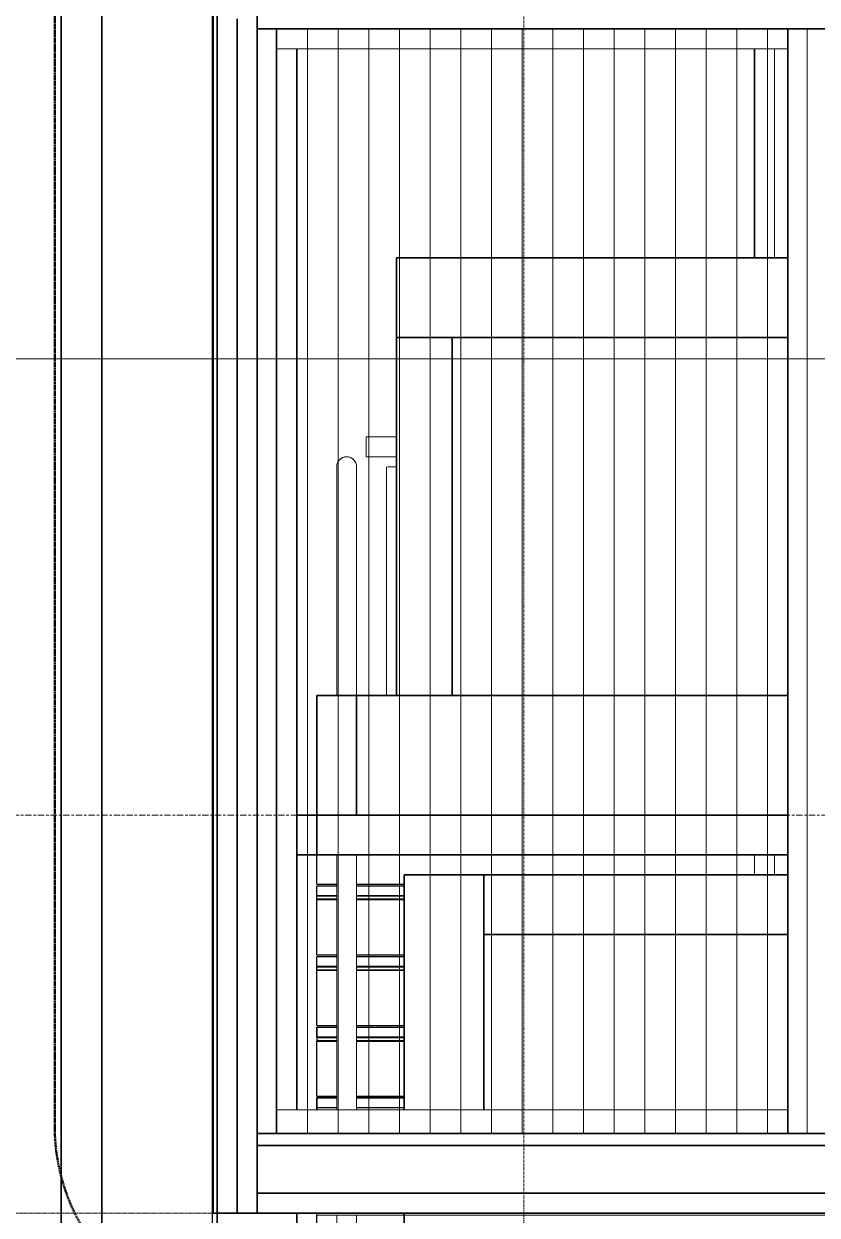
# Model space of a CAD drawing. Header units: millimetres. Extents: x 652554 to 1678317, y -308114 to 170803.
# Drawn here: x 669418 to 671411, y 105545 to 108538 of the extents above; entities that cross this region are included whole.
import ezdxf

# ---------------------------------------------------------------- set-up
doc = ezdxf.new("R2010")
doc.units = ezdxf.units.MM
for name, pattern in [('Centre', [31.75, 6.35, -4.7625, 15.875, -4.7625]), ('DPA_Grid _ Level 100', [10, 5.5, -1.6, 1.3, -1.6]), ('DPA_Hidden 50', [3, 2, -1])]:
    doc.linetypes.add(name, pattern=pattern)
for name, color, linetype, lineweight in [('A-DETL', 1, 'Continuous', 70), ('A-DETL-GENF', 2, 'Continuous', 35), ('A-FLOR-E', 2, 'Continuous', 35), ('A-FLOR-HRAL', 1, 'Continuous', 25), ('A-FLOR-LEVL', 3, 'Continuous', 9), ('A-GENM', 1, 'Continuous', 9), ('A-GLAZ-CURT', 2, 'Continuous', 9), ('A-GLAZ-CWMG', 2, 'Continuous', 35), ('E-LITE-EQPM', 2, 'Continuous', 35), ('G-ANNO-TEXT', 3, 'Continuous', 9), ('S-GRID', 251, 'Continuous', 9), ('S-STRS-E', 1, 'Continuous', 25), ('WALL-E', 2, 'Continuous', 35)]:
    doc.layers.add(name, color=color, linetype=linetype, lineweight=lineweight)
doc.layers.add('DIM', color=1, linetype='Continuous')

# ---------------------------------------------------------------- blocks, each defined once
blk = doc.blocks.new('Railing - 50mm-17400743-2250-01 ENTRANCE 2 ELEVATION 3')
at = {"layer": 'A-FLOR-HRAL', "lineweight": 9}
for p, q in [((625191, 106550), (625191, 106550)), ((625192, 106550), (625192, 106550))]:
    blk.add_line(p, q, dxfattribs=at)
blk = doc.blocks.new('Railing - 21_7mm-17400745-2250-01 ENTRANCE 2 ELEVATION 3')
at = {"layer": 'A-FLOR-HRAL', "lineweight": 9}
for p, q in [((625447, 107296), (625447, 106850)), ((625457.8, 107296), (625448.4, 107296)), ((625448.4, 107296), (625457.8, 107296)), ((625457.8, 107296), (625457.8, 107296)), ((625468.7, 106850), (625468.7, 107296))]:
    blk.add_line(p, q, dxfattribs=at)
blk = doc.blocks.new('Railing - 21_7mm-V2-2250-01 ENTRANCE 2 ELEVATION 3')
at = {"layer": 'A-FLOR-HRAL', "lineweight": 9}
for p, q in [((625561.5, 107296), (625561.5, 106850)), ((625566.3, 107296), (625563, 107296)), ((625563, 107296), (625566.3, 107296)), ((625583.2, 107296), (625566.9, 107296)), ((625566.9, 107296), (625583.2, 107296)), ((625583.2, 106850), (625583.2, 107296))]:
    blk.add_line(p, q, dxfattribs=at)
blk = doc.blocks.new('Railing - 21_7mm-V3-2250-01 ENTRANCE 2 ELEVATION 3')
at = {"layer": 'A-FLOR-HRAL', "lineweight": 9}
for p, q in [((625561.5, 107295.1), (625561.5, 106850)), ((625566.3, 107296), (625563, 107296)), ((625563, 107296), (625566.3, 107296)), ((625583.2, 107296), (625566.9, 107296)), ((625566.9, 107296), (625583.2, 107296)), ((625583.2, 106850), (625583.2, 107296))]:
    blk.add_line(p, q, dxfattribs=at)
blk = doc.blocks.new('Railing - 50mm-V4-2250-01 ENTRANCE 2 ELEVATION 3')
at = {"layer": 'A-FLOR-HRAL', "lineweight": 9}
for p, q in [((625547.4, 107425), (625547.4, 107300)), ((625597.4, 107425), (625547.4, 107425)), ((625547.4, 107425), (625593.9, 107425)), ((625594, 107425), (625597.4, 107425)), ((625597.4, 106850), (625597.4, 107425)), ((625547.4, 107296), (625547.4, 106850)), ((625547.4, 106550), (625593.9, 106550)), ((625593.9, 106550), (625547.4, 106550)), ((625594, 106550), (625597.4, 106550)), ((625597.4, 106550), (625594, 106550))]:
    blk.add_line(p, q, dxfattribs=at)
blk = doc.blocks.new('Railing - 50mm-V5-2250-01 ENTRANCE 2 ELEVATION 3')
at = {"layer": 'A-FLOR-HRAL', "lineweight": 9}
for p, q in [((625547.4, 107425), (625547.4, 107300)), ((625593.9, 107425), (625547.4, 107425)), ((625547.4, 107425), (625593.9, 107425)), ((625597.4, 107425), (625594, 107425)), ((625594, 107425), (625597.4, 107425)), ((625597.4, 106850), (625597.4, 107425)), ((625547.4, 107296), (625547.4, 106850)), ((625547.4, 106550), (625593.9, 106550)), ((625593.9, 106550), (625547.4, 106550)), ((625594, 106550), (625597.4, 106550)), ((625597.4, 106550), (625594, 106550))]:
    blk.add_line(p, q, dxfattribs=at)
blk = doc.blocks.new('Railing - 21_7mm-V6-2250-01 ENTRANCE 2 ELEVATION 3')
at = {"layer": 'A-FLOR-HRAL', "lineweight": 9}
for p, q in [((625441.4, 107296), (625441.4, 106850)), ((625446.9, 107296), (625446.9, 107296)), ((625452.3, 107296), (625447.4, 107296)), ((625447.4, 107296), (625452.3, 107296)), ((625452.3, 107296), (625452.3, 107296))]:
    blk.add_line(p, q, dxfattribs=at)
blk = doc.blocks.new('Railing - 50mm-17403441-2250-01 ENTRANCE 2 ELEVATION 3')
at = {"layer": 'A-FLOR-HRAL', "lineweight": 9}
for p, q in [((625197.4, 106450), (625197.4, 106400)), ((625247.4, 106400), (625247.4, 106450))]:
    blk.add_line(p, q, dxfattribs=at)
blk = doc.blocks.new('Railing - 50mm-V7-2250-01 ENTRANCE 2 ELEVATION 3')
at = {"layer": 'A-FLOR-HRAL', "lineweight": 9}
for p, q in [((625197.4, 106450), (625197.4, 106400)), ((625247.4, 106400), (625247.4, 106450))]:
    blk.add_line(p, q, dxfattribs=at)
blk = doc.blocks.new('Railing - 50mm-V8-2250-01 ENTRANCE 2 ELEVATION 3')
at = {"layer": 'A-FLOR-HRAL', "lineweight": 9}
for p, q in [((624272.4, 107425), (624272.4, 106850)), ((624297.4, 107425), (624275.4, 107425)), ((624275.7, 107425), (624297.4, 107425)), ((624275.4, 106550), (624275.4, 106550)), ((624297.4, 106550), (624275.7, 106550)), ((624275.7, 106550), (624297.4, 106550)), ((624297.4, 106550), (624297.4, 106550))]:
    blk.add_line(p, q, dxfattribs=at)
blk = doc.blocks.new('Railing - Railing-6803792-2250-01 ENTRANCE 2 ELEVATION 3')
at = {"layer": 'A-FLOR-HRAL', "lineweight": 9}
for p, q in [((624297.4, 107300), (624297.4, 107296)), ((624297.4, 107296), (624297.4, 107300)), ((625437.4, 107300), (625547.4, 107300)), ((625547.4, 107300), (625437.4, 107300)), ((625552.4, 107300), (625437.4, 107300)), ((625437.4, 107300), (625592.4, 107300)), ((625547.4, 107296), (625437.4, 107296)), ((625547.4, 107296), (625437.4, 107296)), ((625437.4, 107296), (625592.4, 107296)), ((625437.4, 107296), (625552.4, 107296)), ((625592.4, 107300), (625552.4, 107300)), ((625552.4, 107300), (625592.4, 107300)), ((625552.4, 107296), (625592.4, 107296)), ((625592.4, 107296), (625552.4, 107296)), ((625592.4, 107296), (625592.4, 107300)), ((625592.4, 107300), (625592.4, 107296))]:
    blk.add_line(p, q, dxfattribs=at)
for name in ['Railing - 50mm-V8-2250-01 ENTRANCE 2 ELEVATION 3', 'Railing - 50mm-V4-2250-01 ENTRANCE 2 ELEVATION 3', 'Railing - 50mm-V5-2250-01 ENTRANCE 2 ELEVATION 3', 'Railing - 50mm-V5-2250-01 ENTRANCE 2 ELEVATION 3', 'Railing - 50mm-V5-2250-01 ENTRANCE 2 ELEVATION 3', 'Railing - 50mm-V5-2250-01 ENTRANCE 2 ELEVATION 3', 'Railing - 50mm-V5-2250-01 ENTRANCE 2 ELEVATION 3', 'Railing - 50mm-V5-2250-01 ENTRANCE 2 ELEVATION 3', 'Railing - 50mm-V5-2250-01 ENTRANCE 2 ELEVATION 3', 'Railing - 50mm-V5-2250-01 ENTRANCE 2 ELEVATION 3', 'Railing - 50mm-V5-2250-01 ENTRANCE 2 ELEVATION 3', 'Railing - 50mm-V5-2250-01 ENTRANCE 2 ELEVATION 3', 'Railing - 21_7mm-V6-2250-01 ENTRANCE 2 ELEVATION 3', 'Railing - 21_7mm-17400745-2250-01 ENTRANCE 2 ELEVATION 3', 'Railing - 21_7mm-V2-2250-01 ENTRANCE 2 ELEVATION 3', 'Railing - 21_7mm-V3-2250-01 ENTRANCE 2 ELEVATION 3', 'Railing - 21_7mm-V3-2250-01 ENTRANCE 2 ELEVATION 3', 'Railing - 21_7mm-V3-2250-01 ENTRANCE 2 ELEVATION 3', 'Railing - 50mm-17400743-2250-01 ENTRANCE 2 ELEVATION 3', 'Railing - 50mm-17403441-2250-01 ENTRANCE 2 ELEVATION 3', 'Railing - 50mm-V7-2250-01 ENTRANCE 2 ELEVATION 3', 'Railing - 50mm-V7-2250-01 ENTRANCE 2 ELEVATION 3']:
    blk.add_blockref(name, (0, 0))
blk = doc.blocks.new('Railing - 50mm-17438258-2250-01 ENTRANCE 2 ELEVATION 3')
at = {"layer": 'A-FLOR-HRAL', "lineweight": 9}
for p, q in [((624147.7, 107198.8), (624147.4, 107196.3)), ((624147.4, 106850), (624147.4, 107196.3)), ((624147.4, 107196.3), (624147.7, 107193.8)), ((624197.4, 107196.3), (624197.1, 107198.8)), ((624197.1, 107193.8), (624197.4, 107196.3)), ((624197.4, 107196.3), (624197.4, 106850)), ((624147.4, 106194.7), (624147.4, 106450)), ((624197.4, 106450), (624197.4, 106194.7))]:
    blk.add_line(p, q, dxfattribs=at)
blk = doc.blocks.new('Railing - 50mm-V9-2250-01 ENTRANCE 2 ELEVATION 3')
at = {"layer": 'A-FLOR-HRAL', "lineweight": 9}
for p, q in [((624147.4, 105839.3), (624147.4, 106450)), ((624197.4, 106450), (624197.4, 105839.3))]:
    blk.add_line(p, q, dxfattribs=at)
blk = doc.blocks.new('Railing - 50mm-17438256-2250-01 ENTRANCE 2 ELEVATION 3')
at = {"layer": 'A-FLOR-HRAL', "lineweight": 9}
for p, q in [((624147.7, 106287.6), (624147.4, 106285.1)), ((624147.4, 105810), (624147.4, 106285.1)), ((624147.4, 106285.1), (624147.7, 106282.5)), ((624197.4, 106285.1), (624197.1, 106287.6)), ((624197.1, 106282.5), (624197.4, 106285.1)), ((624197.4, 106285.1), (624197.4, 105810)), ((624147.4, 105306.3), (624147.4, 105545)), ((624197.4, 105545), (624197.4, 105306.3))]:
    blk.add_line(p, q, dxfattribs=at)
blk = doc.blocks.new('Railing - 50mm-17438254-2250-01 ENTRANCE 2 ELEVATION 3')
at = {"layer": 'A-FLOR-HRAL', "lineweight": 9}
for p, q in [((624147.4, 104773.3), (624147.4, 105545)), ((624197.4, 105545), (624197.4, 104773.3))]:
    blk.add_line(p, q, dxfattribs=at)
blk = doc.blocks.new('Railing - 50mm-V11-2250-01 ENTRANCE 2 ELEVATION 3')
at = {"layer": 'A-FLOR-HRAL', "lineweight": 9}
for p, q in [((624147.4, 106850), (624147.4, 107425)), ((624197.4, 107425), (624197.4, 106850))]:
    blk.add_line(p, q, dxfattribs=at)
blk = doc.blocks.new('Railing - Railing-6803796-2250-01 ENTRANCE 2 ELEVATION 3')
for name in ['Railing - 50mm-V11-2250-01 ENTRANCE 2 ELEVATION 3', 'Railing - 50mm-17438258-2250-01 ENTRANCE 2 ELEVATION 3', 'Railing - 50mm-V9-2250-01 ENTRANCE 2 ELEVATION 3', 'Railing - 50mm-V9-2250-01 ENTRANCE 2 ELEVATION 3', 'Railing - 50mm-17438256-2250-01 ENTRANCE 2 ELEVATION 3', 'Railing - 50mm-17438254-2250-01 ENTRANCE 2 ELEVATION 3']:
    blk.add_blockref(name, (0, 0))
blk = doc.blocks.new('DPA_CP_Entrance Louver Grill Vertical Z - Louver Grill Vertical Z-18398506-2250-01 ENTRANCE 2 ELEVATION 3')
at = {"layer": 'A-GLAZ-CURT'}
for p, q in [((623947.4, 108525), (623997.4, 108525)), ((623997.4, 108525), (623947.4, 108525)), ((623947.4, 108525), (623947.4, 105750)), ((623947.4, 105750), (623947.4, 108525)), ((623997.4, 108525), (623947.4, 108525)), ((623947.4, 108525), (623995.4, 108525)), ((623947.4, 105750), (623947.4, 108525)), ((623947.4, 105750), (623947.4, 108525)), ((623947.4, 108475), (623947.4, 108525)), ((623947.4, 108525), (623947.4, 108475)), ((623947.4, 108525), (625329.6, 108525)), ((623947.4, 108525), (625329.6, 108525)), ((623995.4, 108525), (623997.4, 108525)), ((623995.4, 105750), (623995.4, 108525)), ((623995.4, 105750), (623995.4, 108525)), ((623997.4, 108525), (623997.4, 105750)), ((623997.4, 105750), (623997.4, 108525)), ((625279.6, 108525), (625329.6, 108525)), ((625329.6, 108525), (625279.6, 108525)), ((625279.6, 108525), (625281.6, 108525)), ((625329.6, 108525), (625279.6, 108525)), ((625279.6, 108525), (625279.6, 105750)), ((625279.6, 105750), (625279.6, 108525)), ((625281.6, 108525), (625329.6, 108525)), ((625281.6, 108525), (625281.6, 105750)), ((625281.6, 108525), (625281.6, 105750)), ((625329.6, 105750), (625329.6, 108525)), ((625329.6, 105750), (625329.6, 108525)), ((625329.6, 108525), (625329.6, 105750)), ((625329.6, 108525), (625329.6, 105750)), ((625329.6, 108475), (625329.6, 108525)), ((625329.6, 108525), (625329.6, 108475)), ((623997.4, 105810), (623997.4, 108475)), ((623997.4, 105810), (623997.4, 108475)), ((625279.6, 108475), (623997.4, 108475)), ((623997.4, 108475), (625279.6, 108475)), ((625279.6, 108475), (625279.6, 105810)), ((625279.6, 105810), (625279.6, 108475)), ((623947.4, 105750), (623947.4, 105810)), ((623947.4, 105810), (623947.4, 105750)), ((623997.4, 105810), (625279.6, 105810)), ((623997.4, 105810), (625279.6, 105810)), ((625329.6, 105750), (625329.6, 105810)), ((625329.6, 105810), (625329.6, 105750)), ((623947.4, 105750), (623997.4, 105750)), ((623997.4, 105750), (623947.4, 105750)), ((623995.4, 105750), (623947.4, 105750)), ((623947.4, 105750), (623997.4, 105750)), ((625329.6, 105750), (623947.4, 105750)), ((623947.4, 105750), (625329.6, 105750)), ((623997.4, 105750), (623995.4, 105750)), ((625279.6, 105750), (625329.6, 105750)), ((625329.6, 105750), (625279.6, 105750)), ((625279.6, 105750), (625329.6, 105750)), ((625281.6, 105750), (625279.6, 105750)), ((625329.6, 105750), (625281.6, 105750))]:
    blk.add_line(p, q, dxfattribs=at)
blk = doc.blocks.new('DPA_CP_Entrance Louver Grill Vertical Z - Louver Grill Vertical Z-18398571-2250-01 ENTRANCE 2 ELEVATION 3')
at = {"layer": 'A-GLAZ-CURT'}
for p, q in [((625329.6, 108525), (625379.6, 108525)), ((625379.6, 108525), (625329.6, 108525)), ((625329.6, 108525), (625329.6, 105750)), ((625329.6, 105750), (625329.6, 108525)), ((625379.6, 108525), (625329.6, 108525)), ((625329.6, 108525), (625377.6, 108525)), ((625329.6, 105750), (625329.6, 108525)), ((625329.6, 105750), (625329.6, 108525)), ((625329.6, 108475), (625329.6, 108525)), ((625329.6, 108525), (625329.6, 108475)), ((625329.6, 108525), (626761.8, 108525)), ((625329.6, 108525), (626761.8, 108525)), ((625377.6, 108525), (625379.6, 108525)), ((625377.6, 105750), (625377.6, 108525)), ((625377.6, 105750), (625377.6, 108525)), ((625379.6, 108525), (625379.6, 105750)), ((625379.6, 105750), (625379.6, 108525)), ((626711.8, 108525), (626761.8, 108525)), ((626761.8, 108525), (626711.8, 108525)), ((626711.8, 108525), (626713.8, 108525)), ((626761.8, 108525), (626711.8, 108525)), ((626711.8, 108525), (626711.8, 105750)), ((626711.8, 105750), (626711.8, 108525)), ((626713.8, 108525), (626761.8, 108525)), ((626713.8, 108525), (626713.8, 105750)), ((626713.8, 108525), (626713.8, 105750)), ((626761.8, 105750), (626761.8, 108525)), ((626761.8, 105750), (626761.8, 108525)), ((626761.8, 108525), (626761.8, 105750)), ((626761.8, 108525), (626761.8, 105750)), ((626761.8, 108475), (626761.8, 108525)), ((626761.8, 108525), (626761.8, 108475)), ((625379.6, 105810), (625379.6, 108475)), ((625379.6, 105810), (625379.6, 108475)), ((626711.8, 108475), (625379.6, 108475)), ((625379.6, 108475), (626711.8, 108475)), ((626711.8, 108475), (626711.8, 105810)), ((626711.8, 105810), (626711.8, 108475)), ((625329.6, 105750), (625329.6, 105810)), ((625329.6, 105810), (625329.6, 105750)), ((625379.6, 105810), (626711.8, 105810)), ((625379.6, 105810), (626711.8, 105810)), ((626761.8, 105750), (626761.8, 105810)), ((626761.8, 105810), (626761.8, 105750)), ((625329.6, 105750), (625379.6, 105750)), ((625379.6, 105750), (625329.6, 105750)), ((625377.6, 105750), (625329.6, 105750)), ((625329.6, 105750), (625379.6, 105750)), ((626761.8, 105750), (625329.6, 105750)), ((625329.6, 105750), (626761.8, 105750)), ((625379.6, 105750), (625377.6, 105750)), ((626711.8, 105750), (626761.8, 105750)), ((626761.8, 105750), (626711.8, 105750)), ((626711.8, 105750), (626761.8, 105750)), ((626713.8, 105750), (626711.8, 105750)), ((626761.8, 105750), (626713.8, 105750))]:
    blk.add_line(p, q, dxfattribs=at)
blk = doc.blocks.new('Top Rail Type - Top Rail_Internal_-6813356-2250-01 ENTRANCE 2 ELEVATION 3')
at = {"layer": 'A-FLOR-HRAL', "lineweight": 9}
for p, q in [((624297.4, 107500), (624221.7, 107500)), ((624221.7, 107475), (624221.7, 107500)), ((624221.7, 107499.1), (624221.7, 107475)), ((625572.4, 107500), (625437.4, 107500)), ((624221.7, 107475), (624221.7, 107468.5)), ((624221.7, 107450), (624221.7, 107475)), ((624221.7, 107468.2), (624221.7, 107450.9)), ((624221.7, 107450), (624297.4, 107450)), ((625437.4, 107450), (625572.4, 107450)), ((625197.4, 106450), (625197.4, 106400)), ((625247.4, 106400), (625247.4, 106450))]:
    blk.add_line(p, q, dxfattribs=at)
for points, knots in [([(625572.4, 107500), (625572.9, 107500), (625574, 107500), (625575.6, 107499.8), (625577.3, 107499.5), (625578.8, 107499.2), (625580.4, 107498.7), (625581.9, 107498.1), (625583.4, 107497.4), (625584.9, 107496.7), (625586.3, 107495.8), (625588, 107494.5), (625589.7, 107493.1), (625591.2, 107491.5), (625592.5, 107489.9), (625593.4, 107488.6), (625593.9, 107487.7)], [-0.5, -0.5, -0.5, -0.5, -0.4791667, -0.4583333, -0.4375, -0.4166667, -0.3958333, -0.375, -0.3541667, -0.3333333, -0.3125, -0.2916667, -0.25, -0.2291667, -0.2083333, -0.1691096, -0.1691096, -0.1691096, -0.1691096]), ([(625572.4, 107500), (625572.9, 107500), (625574, 107500), (625575.6, 107499.8), (625577.3, 107499.5), (625578.8, 107499.2), (625580.4, 107498.7), (625581.9, 107498.1), (625583.4, 107497.4), (625584.9, 107496.7), (625586.3, 107495.8), (625588, 107494.5), (625589.7, 107493.1), (625591.2, 107491.5), (625592.6, 107489.8), (625594.1, 107487.5), (625595.5, 107484.6), (625596.9, 107480.5), (625597.4, 107477.2), (625597.4, 107475)], [-0.5, -0.5, -0.5, -0.5, -0.4791667, -0.4583333, -0.4375, -0.4166667, -0.3958333, -0.375, -0.3541667, -0.3333333, -0.3125, -0.2916667, -0.25, -0.2291667, -0.2083333, -0.1666667, -0.125, -0.0833333, 0, 0, 0, 0]), ([(625597.4, 107475), (625597.4, 107472.8), (625596.9, 107469.5), (625595.5, 107465.4), (625594.1, 107462.5), (625592.6, 107460.2), (625591.2, 107458.5), (625589.7, 107456.9), (625588, 107455.5), (625586.3, 107454.2), (625584.9, 107453.3), (625583.4, 107452.6), (625581.9, 107451.9), (625580.4, 107451.3), (625578.8, 107450.8), (625577.3, 107450.5), (625575.6, 107450.2), (625574, 107450), (625572.9, 107450), (625572.4, 107450)], [-1, -1, -1, -1, -0.9166667, -0.875, -0.8333333, -0.7916667, -0.7708333, -0.75, -0.7083333, -0.6875, -0.6666667, -0.6458333, -0.625, -0.6041667, -0.5833333, -0.5625, -0.5416667, -0.5208333, -0.5, -0.5, -0.5, -0.5]), ([(625593.9, 107462.3), (625593.4, 107461.4), (625592.5, 107460.1), (625591.2, 107458.5), (625589.7, 107456.9), (625588, 107455.5), (625586.3, 107454.2), (625584.9, 107453.3), (625583.4, 107452.6), (625581.9, 107451.9), (625580.4, 107451.3), (625578.8, 107450.8), (625577.3, 107450.5), (625575.6, 107450.2), (625574, 107450), (625572.9, 107450), (625572.4, 107450)], [-0.8308904, -0.8308904, -0.8308904, -0.8308904, -0.7916667, -0.7708333, -0.75, -0.7083333, -0.6875, -0.6666667, -0.6458333, -0.625, -0.6041667, -0.5833333, -0.5625, -0.5416667, -0.5208333, -0.5, -0.5, -0.5, -0.5]), ([(625594, 107487.5), (625594.6, 107486.6), (625595.5, 107484.6), (625596.9, 107480.5), (625597.4, 107477.2), (625597.4, 107475)], [-0.1666667, -0.1666667, -0.1666667, -0.1666667, -0.125, -0.0833333, 0, 0, 0, 0]), ([(625596.4, 107468.2), (625596.2, 107467.3), (625595.5, 107465.3), (625594.6, 107463.4), (625594, 107462.5)], [-0.91275122, -0.91275122, -0.91275122, -0.91275122, -0.875, -0.83333333, -0.83333333, -0.83333333, -0.83333333])]:
    blk.add_open_spline(points, degree=3, knots=knots, dxfattribs=at)
blk.add_open_spline([(625597.4, 107475), (625597.4, 107472.8), (625597.1, 107470.6), (625596.5, 107468.5)], degree=3, dxfattribs=at)
blk = doc.blocks.new('Top Rail Type - Top Rail_Internal_-6813373-2250-01 ENTRANCE 2 ELEVATION 3')
at = {"layer": 'A-FLOR-HRAL', "lineweight": 9}
for p, q in [((624147.4, 107425), (624147.4, 106850)), ((624197.4, 106850), (624197.4, 107425)), ((624147.4, 106450), (624147.4, 105810)), ((624197.4, 105810), (624197.4, 106450)), ((624147.4, 105545), (624147.4, 104404.7)), ((624197.4, 104404.7), (624197.4, 105545))]:
    blk.add_line(p, q, dxfattribs=at)
blk.add_arc((624172.4, 107425), 25, 0, 180, dxfattribs=at)
blk.add_open_spline([(624197.4, 107425), (624197.4, 107427.2), (624196.8, 107431.5), (624194.3, 107437.6), (624190.3, 107442.9), (624185, 107446.9), (624178.9, 107449.4), (624170.2, 107450.6), (624161.5, 107448.2), (624154.5, 107442.9), (624150.5, 107437.6), (624147.9, 107431.5), (624147.4, 107427.2), (624147.4, 107425)], degree=3, knots=[0, 0, 0, 0, 0.083333, 0.166667, 0.25, 0.333333, 0.416667, 0.5, 0.666667, 0.75, 0.833333, 0.916667, 1, 1, 1, 1], dxfattribs=at)
blk = doc.blocks.new('DPA_CP_Entrance Louver Grill Vertical Z - Louver Grill Vertical Z-V19-2250-01 ENTRANCE 2 ELEVATION 3')
at = {"layer": 'A-GLAZ-CURT'}
for p, q in [((625247.4, 108525), (625197.4, 108525)), ((625197.4, 108525), (625247.4, 108525)), ((625245.4, 108525), (625197.4, 108525)), ((625197.4, 108525), (625247.4, 108525)), ((626419.4, 108525), (625197.4, 108525)), ((626419.4, 108525), (625197.4, 108525)), ((625247.4, 108525), (625245.4, 108525)), ((626419.4, 108525), (626369.4, 108525)), ((626369.4, 108525), (626419.4, 108525)), ((626369.4, 108525), (626419.4, 108525)), ((626371.4, 108525), (626369.4, 108525)), ((626419.4, 108525), (626371.4, 108525)), ((625197.4, 107950), (625197.4, 108475)), ((625197.4, 107950), (625197.4, 108475)), ((625197.4, 108475), (625197.4, 107950)), ((625197.4, 108475), (625197.4, 107950)), ((625247.4, 108475), (625247.4, 107950)), ((625247.4, 107950), (625247.4, 108475)), ((625247.4, 108475), (625247.4, 107950)), ((625247.4, 107950), (625247.4, 108475)), ((625247.4, 108475), (625279.6, 108475)), ((625279.6, 108475), (625247.4, 108475)), ((625379.6, 108475), (626369.4, 108475)), ((626369.4, 108475), (625379.6, 108475)), ((626369.4, 106850), (626369.4, 108475)), ((626369.4, 106850), (626369.4, 108475)), ((626369.4, 108475), (626369.4, 106850)), ((626369.4, 106850), (626369.4, 108475)), ((626419.4, 108475), (626419.4, 106850)), ((626419.4, 106850), (626419.4, 108475)), ((626419.4, 106850), (626419.4, 108475)), ((626419.4, 106850), (626419.4, 108475)), ((626369.4, 106302.7), (626369.4, 106450)), ((626369.4, 106302.7), (626369.4, 106450)), ((626369.4, 106450), (626369.4, 106302.7)), ((626369.4, 106302.7), (626369.4, 106450)), ((626419.4, 106450), (626419.4, 106302.7)), ((626419.4, 106302.7), (626419.4, 106450)), ((626419.4, 106302.7), (626419.4, 106450)), ((626419.4, 106302.7), (626419.4, 106450))]:
    blk.add_line(p, q, dxfattribs=at)
blk = doc.blocks.new('GM_Louver Grill Vertical Z - Z Profile-V41-2250-01 ENTRANCE 2 ELEVATION 3')
at = {"layer": 'A-GENM'}
blk.add_line((625152.6, 105750), (625152.6, 108525), dxfattribs=at)
blk = doc.blocks.new('DPA_CP_Entrance Louver Grill Vertical Z - Louver Grill Vertical Z-18398636-2250-01 ENTRANCE 2 ELEVATION 3')
at = {"layer": 'A-GLAZ-CURT'}
blk.add_line((625197.4, 107950), (625197.4, 108475), dxfattribs=at)
blk.add_line((625197.4, 107950), (625197.4, 108475), dxfattribs=at)
blk.add_line((625197.4, 107950), (625197.4, 108475), dxfattribs=at)
blk.add_line((625197.4, 107950), (625197.4, 108475), dxfattribs=at)
blk = doc.blocks.new('Rectangular Mullion - Entrance Louver Top-12064533-2250-01 ENTRANCE 2 ELEVATION 3')
at = {"layer": 'A-GLAZ-CWMG'}
for p, q in [((629626.1, 105750), (631058.3, 105750)), ((631058.3, 105750), (629626.1, 105750)), ((631058.3, 105720), (629626.1, 105720)), ((631058.3, 105720), (629626.1, 105720)), ((631058.3, 105600), (629626.1, 105600)), ((631058.3, 105600), (629626.1, 105600)), ((631058.3, 105550), (629626.1, 105550)), ((631058.3, 105550), (629626.1, 105550))]:
    blk.add_line(p, q, dxfattribs=at)
blk = doc.blocks.new('Rectangular Mullion - Entrance Louver Top-12064534-2250-01 ENTRANCE 2 ELEVATION 3')
at = {"layer": 'A-GLAZ-CWMG'}
for p, q in [((623947.4, 105750), (623947.4, 105550)), ((623947.4, 105720), (623947.4, 105750)), ((623947.4, 105750), (625329.6, 105750)), ((625329.6, 105750), (623947.4, 105750)), ((623947.4, 105600), (623947.4, 105720)), ((625329.6, 105720), (623947.4, 105720)), ((625329.6, 105720), (623947.4, 105720)), ((623947.4, 105550), (623947.4, 105600)), ((625329.6, 105600), (623947.4, 105600)), ((625329.6, 105600), (623947.4, 105600)), ((625329.6, 105550), (623947.4, 105550)), ((625329.6, 105550), (623947.4, 105550))]:
    blk.add_line(p, q, dxfattribs=at)
blk = doc.blocks.new('Rectangular Mullion - 50x200-12064535-2250-01 ENTRANCE 2 ELEVATION 3')
at = {"layer": 'A-GLAZ-CWMG'}
for p, q in [((631058.3, 108575), (629626.1, 108575)), ((629626.1, 108575), (631058.3, 108575)), ((629626.1, 108525), (631058.3, 108525)), ((629626.1, 108525), (631058.3, 108525))]:
    blk.add_line(p, q, dxfattribs=at)
blk = doc.blocks.new('Rectangular Mullion - 50x200-12064536-2250-01 ENTRANCE 2 ELEVATION 3')
at = {"layer": 'A-GLAZ-CWMG'}
for p, q in [((623947.4, 108575), (623947.4, 108525)), ((623947.4, 108525), (623947.4, 108575)), ((625329.6, 108575), (623947.4, 108575)), ((623947.4, 108575), (625329.6, 108575)), ((623947.4, 108525), (625329.6, 108525)), ((623947.4, 108525), (625329.6, 108525))]:
    blk.add_line(p, q, dxfattribs=at)
blk = doc.blocks.new('Rectangular Mullion - 50x200-12047935-2250-01 ENTRANCE 2 ELEVATION 3')
at = {"layer": 'A-GLAZ-CWMG'}
for p, q in [((623897.4, 108550), (623897.4, 105550)), ((623897.4, 105550), (623897.4, 108550)), ((623947.4, 105550), (623947.4, 108550)), ((623947.4, 105550), (623947.4, 108550)), ((623897.4, 105550), (623947.4, 105550)), ((623947.4, 105550), (623897.4, 105550))]:
    blk.add_line(p, q, dxfattribs=at)
blk = doc.blocks.new('Rectangular Mullion - 50x200-12058037-2250-01 ENTRANCE 2 ELEVATION 3')
at = {"layer": 'A-GLAZ-CWMG'}
for p, q in [((625197.4, 108575), (626419.4, 108575)), ((626419.4, 108575), (625197.4, 108575)), ((626419.4, 108525), (625197.4, 108525)), ((626419.4, 108525), (625197.4, 108525))]:
    blk.add_line(p, q, dxfattribs=at)
blk = doc.blocks.new('System Panel - DPA-AR_Metal Ceiling Rectangular Panel-12710736-2250-01 ENTRANCE 2 ELEVATION 3')
at = {"layer": 'A-GLAZ-CURT'}
for p, q in [((624097.4, 105550), (624317.4, 105550)), ((624317.4, 105550), (624097.4, 105550))]:
    blk.add_line(p, q, dxfattribs=at)
blk = doc.blocks.new('DPA_CP_Metal Ceiling Panel - Vertical Panel Entrance-12710700-2250-01 ENTRANCE 2 ELEVATION 3')
at = {"layer": 'A-GLAZ-CURT'}
for p, q in [((624317.4, 105550), (624097.4, 105550)), ((624097.4, 105550), (624317.4, 105550))]:
    blk.add_line(p, q, dxfattribs=at)
blk = doc.blocks.new('System Panel - DPA-AR_Metal Ceiling Rectangular Panel-12710072-2250-01 ENTRANCE 2 ELEVATION 3')
at = {"layer": 'A-GLAZ-CURT'}
for p, q in [((624097.4, 105550), (624317.4, 105550)), ((624317.4, 105550), (624097.4, 105550)), ((624097.4, 105545), (624097.4, 105550)), ((624097.4, 105550), (624097.4, 105545)), ((624317.4, 105550), (624317.4, 105545)), ((624317.4, 105550), (624317.4, 105545)), ((624317.4, 105550), (624317.4, 105545)), ((624097.4, 105545), (624317.4, 105545)), ((624317.4, 105545), (624097.4, 105545))]:
    blk.add_line(p, q, dxfattribs=at)
blk = doc.blocks.new('System Panel - DPA-AR_Metal Ceiling Rectangular Panel-12710073-2250-01 ENTRANCE 2 ELEVATION 3')
at = {"layer": 'A-GLAZ-CURT'}
for p, q in [((624317.4, 105550), (626007.4, 105550)), ((626007.4, 105550), (624317.4, 105550)), ((624317.4, 105545), (624317.4, 105550)), ((624317.4, 105550), (624317.4, 105545)), ((626007.4, 105550), (626007.4, 105545)), ((626007.4, 105550), (626007.4, 105545)), ((624317.4, 105545), (626007.4, 105545)), ((626007.4, 105545), (624317.4, 105545))]:
    blk.add_line(p, q, dxfattribs=at)
blk = doc.blocks.new('System Panel - DPA-AR_Metal Ceiling Rectangular Panel-12710824-2250-01 ENTRANCE 2 ELEVATION 3')
at = {"layer": 'A-GLAZ-CURT'}
for p, q in [((624097.4, 105550), (624317.4, 105550)), ((624317.4, 105550), (624097.4, 105550))]:
    blk.add_line(p, q, dxfattribs=at)
blk = doc.blocks.new('System Panel - DPA-AR_Metal Ceiling Rectangular Panel-12710890-2250-01 ENTRANCE 2 ELEVATION 3')
at = {"layer": 'A-GLAZ-CURT'}
for p, q in [((624317.4, 105550), (624097.4, 105550)), ((624097.4, 105550), (624317.4, 105550))]:
    blk.add_line(p, q, dxfattribs=at)
blk = doc.blocks.new('DPA_CP_Metal Ceiling Panel - Vertical Panel Entrance-12710972-2250-01 ENTRANCE 2 ELEVATION 3')
at = {"layer": 'A-GLAZ-CURT'}
for p, q in [((624317.4, 105550), (624097.4, 105550)), ((624097.4, 105550), (624317.4, 105550))]:
    blk.add_line(p, q, dxfattribs=at)
blk = doc.blocks.new('ACM_L14 - LED Street Light Luminaire with Wide Light - PRA4-CB-8-17314108-2250-01 ENTRANCE 2 ELEVATION 3')
at = {"layer": 'E-LITE-EQPM'}
for p, q in [((623455.5, 113217.1), (623455.5, 103220)), ((623557.1, 103220), (623557.1, 113217.1))]:
    blk.add_line(p, q, dxfattribs=at)
blk = doc.blocks.new('DPA_AN_Callout - DPA_AN_Callout-15552900-2250-01 ENTRANCE 2 ELEVATION 3')
at = {"layer": 'A-DETL-GENF', "linetype": 'DPA_Hidden 50', "lineweight": 50}
blk.add_line((623439, 113808.8), (623439, 105769.3), dxfattribs=at)
blk.add_arc((623939, 105769.3), 500, 180, 270, dxfattribs=at)

msp = doc.modelspace()

# ---------------------------------------------------------------- linework, layer by layer
at = {"layer": 'A-DETL', "color": 9, "linetype": 'DPA_Hidden 50', "lineweight": 9}
msp.add_line((669953.7774, 105550), (661803.7774, 105550), dxfattribs=at)
at = {"layer": 'A-FLOR-E'}
for p, q in [((670353.7774, 107950), (671335.9699, 107950)), ((671335.9699, 107950), (670353.7774, 107950)), ((670353.7774, 107750), (670353.7774, 107950)), ((670353.7774, 107950), (670353.7774, 107750)), ((670353.7774, 107750), (671335.9699, 107750)), ((671335.9699, 107750), (670353.7774, 107750)), ((670203.7774, 106550), (670103.7774, 106550)), ((670103.7774, 106550), (670203.7774, 106550)), ((670103.7774, 106550), (670103.7774, 106450)), ((670103.7774, 106550), (670103.7774, 106450)), ((670153.7774, 106550), (671335.9699, 106550)), ((671335.9699, 106550), (670153.7774, 106550)), ((670153.7774, 106450), (670153.7774, 106550)), ((670153.7774, 106550), (670153.7774, 106450)), ((671253.7774, 106550), (670253.7774, 106550)), ((670253.7774, 106550), (671253.7774, 106550)), ((671335.9699, 106550), (670803.7774, 106550)), ((670803.7774, 106550), (671335.9699, 106550)), ((671335.9699, 106550), (670803.7774, 106550)), ((670803.7774, 106550), (671335.9699, 106550)), ((671335.9699, 106550), (671303.7774, 106550)), ((671303.7774, 106550), (671335.9699, 106550)), ((670203.7774, 106450), (670103.7774, 106450)), ((670103.7774, 106450), (670153.7774, 106450)), ((670153.7774, 106450), (671335.9699, 106450)), ((671335.9699, 106450), (670153.7774, 106450)), ((671253.7774, 106450), (670253.7774, 106450)), ((670803.7774, 106450), (671335.9699, 106450)), ((671335.9699, 106450), (670803.7774, 106450)), ((670803.7774, 106450), (671335.9699, 106450)), ((671335.9699, 106450), (670803.7774, 106450)), ((671335.9699, 106450), (671303.7774, 106450))]:
    msp.add_line(p, q, dxfattribs=at)
at = {"layer": 'A-FLOR-LEVL', "linetype": 'Centre'}
msp.add_line((658171, 106550), (698400.5346, 106550), dxfattribs=at)
at = {"layer": 'DIM', "color": 6}
msp.add_lwpolyline([(669892, 113950.8585), (678725.3852, 113950.8585), (678725.3852, 102550), (669892, 102550)], close=True, dxfattribs=at)
at = {"layer": 'G-ANNO-TEXT', "color": 250}
msp.add_line((674948.9575, 107696.3483), (667524.8807, 107696.3483), dxfattribs=at)
at = {"layer": 'S-GRID', "linetype": 'DPA_Grid _ Level 100'}
msp.add_line((670673.7798, 98418.8585), (670673.7798, 116085.8576), dxfattribs=at)
at = {"layer": 'S-STRS-E'}
for p, q in [((670153.7774, 106376.56), (670153.7774, 106450)), ((670153.7774, 106376.56), (670203.7774, 106376.56)), ((670153.7774, 106366.8334), (670153.7774, 106372.3334)), ((670153.7774, 106372.3334), (670203.7774, 106372.3334)), ((670153.7774, 106347.3334), (670153.7774, 106372.3334)), ((670153.7774, 106369.8334), (670153.7774, 106372.3334)), ((670153.7774, 106369.8334), (670153.7774, 106372.3334)), ((670153.7774, 106369.8334), (670153.7774, 106372.3334)), ((670153.7774, 106369.8334), (670153.7774, 106372.3334)), ((670153.7774, 106369.8334), (670153.7774, 106372.3334)), ((670153.7774, 106372.3334), (670203.7774, 106372.3334)), ((670153.7774, 106372.3334), (670203.7774, 106372.3334)), ((670153.7774, 106372.3334), (670203.7774, 106372.3334)), ((670153.7774, 106372.3334), (670203.7774, 106372.3334)), ((670153.7774, 106372.3334), (670203.7774, 106372.3334)), ((670153.7774, 106372.3334), (670203.7774, 106372.3334)), ((670153.7774, 106357.3334), (670153.7774, 106367.3334)), ((670153.7774, 106346.8334), (670153.7774, 106366.8334)), ((670153.7774, 106357.8334), (670153.7774, 106366.8334)), ((670153.7774, 106354.3334), (670153.7774, 106357.8334)), ((670153.7774, 106354.8334), (670153.7774, 106357.3334)), ((670253.7774, 106376.56), (670373.7774, 106376.56)), ((670253.7774, 106372.3334), (670373.7774, 106372.3334)), ((670253.7774, 106372.3334), (670373.7774, 106372.3334)), ((670253.7774, 106372.3334), (670373.7774, 106372.3334)), ((670253.7774, 106372.3334), (670373.7774, 106372.3334)), ((670253.7774, 106372.3334), (670373.7774, 106372.3334)), ((670253.7774, 106372.3334), (670373.7774, 106372.3334)), ((670253.7774, 106372.3334), (670373.7774, 106372.3334)), ((670203.7774, 106347.3334), (670153.7774, 106347.3334)), ((670153.7774, 106339.3334), (670153.7774, 106346.8334)), ((670153.7774, 106346.8334), (670203.7774, 106346.8334)), ((670153.7774, 106346.8334), (670203.7774, 106346.8334)), ((670153.7774, 106337.3334), (670153.7774, 106339.3334)), ((670153.7774, 106339.3334), (670203.7774, 106339.3334)), ((670153.7774, 106198.8934), (670153.7774, 106337.3334)), ((670203.7774, 106337.3334), (670153.7774, 106337.3334)), ((670203.7774, 106337.3334), (670153.7774, 106337.3334)), ((670373.7774, 106347.3334), (670253.7774, 106347.3334)), ((670253.7774, 106346.8334), (670373.7774, 106346.8334)), ((670253.7774, 106346.8334), (670373.7774, 106346.8334)), ((670253.7774, 106339.3334), (670373.7774, 106339.3334)), ((670373.7774, 106337.3334), (670253.7774, 106337.3334)), ((670373.7774, 106337.3334), (670253.7774, 106337.3334)), ((670153.7774, 106198.8934), (670203.7774, 106198.8934)), ((670153.7774, 106189.1667), (670153.7774, 106194.6667)), ((670153.7774, 106194.6667), (670203.7774, 106194.6667)), ((670153.7774, 106169.6667), (670153.7774, 106194.6667)), ((670153.7774, 106192.1667), (670153.7774, 106194.6667)), ((670153.7774, 106192.1667), (670153.7774, 106194.6667)), ((670153.7774, 106192.1667), (670153.7774, 106194.6667)), ((670153.7774, 106192.1667), (670153.7774, 106194.6667)), ((670153.7774, 106192.1667), (670153.7774, 106194.6667)), ((670153.7774, 106194.6667), (670203.7774, 106194.6667)), ((670153.7774, 106194.6667), (670203.7774, 106194.6667)), ((670153.7774, 106194.6667), (670203.7774, 106194.6667)), ((670153.7774, 106194.6667), (670203.7774, 106194.6667)), ((670153.7774, 106194.6667), (670203.7774, 106194.6667)), ((670153.7774, 106194.6667), (670203.7774, 106194.6667)), ((670153.7774, 106179.6667), (670153.7774, 106189.6667)), ((670153.7774, 106169.1667), (670153.7774, 106189.1667)), ((670153.7774, 106180.1667), (670153.7774, 106189.1667)), ((670153.7774, 106176.6667), (670153.7774, 106180.1667)), ((670153.7774, 106177.1667), (670153.7774, 106179.6667)), ((670253.7774, 106198.8934), (670373.7774, 106198.8934)), ((670253.7774, 106194.6667), (670373.7774, 106194.6667)), ((670253.7774, 106194.6667), (670373.7774, 106194.6667)), ((670253.7774, 106194.6667), (670373.7774, 106194.6667)), ((670253.7774, 106194.6667), (670373.7774, 106194.6667)), ((670253.7774, 106194.6667), (670373.7774, 106194.6667)), ((670253.7774, 106194.6667), (670373.7774, 106194.6667)), ((670253.7774, 106194.6667), (670373.7774, 106194.6667)), ((670203.7774, 106169.6667), (670153.7774, 106169.6667)), ((670153.7774, 106161.6667), (670153.7774, 106169.1667)), ((670153.7774, 106169.1667), (670203.7774, 106169.1667)), ((670153.7774, 106169.1667), (670203.7774, 106169.1667)), ((670153.7774, 106159.6667), (670153.7774, 106161.6667)), ((670153.7774, 106161.6667), (670203.7774, 106161.6667)), ((670153.7774, 106021.2267), (670153.7774, 106159.6667)), ((670203.7774, 106159.6667), (670153.7774, 106159.6667)), ((670203.7774, 106159.6667), (670153.7774, 106159.6667)), ((670373.7774, 106169.6667), (670253.7774, 106169.6667)), ((670253.7774, 106169.1667), (670373.7774, 106169.1667)), ((670253.7774, 106169.1667), (670373.7774, 106169.1667)), ((670253.7774, 106161.6667), (670373.7774, 106161.6667)), ((670373.7774, 106159.6667), (670253.7774, 106159.6667)), ((670373.7774, 106159.6667), (670253.7774, 106159.6667)), ((670153.7774, 106021.2267), (670203.7774, 106021.2267)), ((670153.7774, 105992), (670153.7774, 106017)), ((670153.7774, 106014.5), (670153.7774, 106017)), ((670153.7774, 106014.5), (670153.7774, 106017)), ((670153.7774, 106014.5), (670153.7774, 106017)), ((670153.7774, 106014.5), (670153.7774, 106017)), ((670153.7774, 106014.5), (670153.7774, 106017)), ((670153.7774, 106017), (670203.7774, 106017)), ((670153.7774, 106017), (670203.7774, 106017)), ((670153.7774, 106017), (670203.7774, 106017)), ((670153.7774, 106017), (670203.7774, 106017)), ((670153.7774, 106017), (670203.7774, 106017)), ((670153.7774, 106017), (670203.7774, 106017)), ((670153.7774, 106017), (670203.7774, 106017)), ((670153.7774, 106017), (670153.7774, 106011.5)), ((670153.7774, 106002), (670153.7774, 106012)), ((670153.7774, 106011.5), (670153.7774, 105991.5)), ((670153.7774, 106011.5), (670153.7774, 106002.5)), ((670153.7774, 106002.5), (670153.7774, 105999)), ((670153.7774, 105999.5), (670153.7774, 106002)), ((670253.7774, 106021.2267), (670373.7774, 106021.2267)), ((670253.7774, 106017), (670373.7774, 106017)), ((670253.7774, 106017), (670373.7774, 106017)), ((670253.7774, 106017), (670373.7774, 106017)), ((670253.7774, 106017), (670373.7774, 106017)), ((670253.7774, 106017), (670373.7774, 106017)), ((670253.7774, 106017), (670373.7774, 106017)), ((670253.7774, 106017), (670373.7774, 106017)), ((670203.7774, 105992), (670153.7774, 105992)), ((670153.7774, 105991.5), (670203.7774, 105991.5)), ((670153.7774, 105991.5), (670203.7774, 105991.5)), ((670153.7774, 105991.5), (670153.7774, 105984)), ((670153.7774, 105984), (670203.7774, 105984)), ((670153.7774, 105984), (670153.7774, 105982)), ((670203.7774, 105982), (670153.7774, 105982)), ((670153.7774, 105843.56), (670153.7774, 105982)), ((670153.7774, 105982), (670203.7774, 105982)), ((670373.7774, 105992), (670253.7774, 105992)), ((670253.7774, 105991.5), (670373.7774, 105991.5)), ((670253.7774, 105991.5), (670373.7774, 105991.5)), ((670253.7774, 105984), (670373.7774, 105984)), ((670373.7774, 105982), (670253.7774, 105982)), ((670253.7774, 105982), (670373.7774, 105982)), ((670153.7774, 105843.56), (670203.7774, 105843.56)), ((670203.7774, 105839.3334), (670153.7774, 105839.3334)), ((670153.7774, 105839.3334), (670203.7774, 105839.3334)), ((670153.7774, 105839.3334), (670203.7774, 105839.3334)), ((670153.7774, 105839.3334), (670203.7774, 105839.3334)), ((670153.7774, 105839.3334), (670203.7774, 105839.3334)), ((670153.7774, 105839.3334), (670203.7774, 105839.3334)), ((670153.7774, 105810.0011), (670153.7774, 105839.3334)), ((670153.7774, 105839.3334), (670153.7774, 105814.3334)), ((670153.7774, 105839.3334), (670153.7774, 105836.8334)), ((670153.7774, 105839.3334), (670153.7774, 105836.8334)), ((670153.7774, 105839.3334), (670153.7774, 105836.8334)), ((670153.7774, 105839.3334), (670153.7774, 105836.8334)), ((670153.7774, 105839.3334), (670153.7774, 105836.8334)), ((670153.7774, 105834.3334), (670153.7774, 105810.0011)), ((670153.7774, 105834.3334), (670153.7774, 105824.3334)), ((670153.7774, 105824.3334), (670153.7774, 105821.8334)), ((670253.7774, 105843.56), (670373.7774, 105843.56)), ((670373.7774, 105839.3334), (670253.7774, 105839.3334)), ((670253.7774, 105839.3334), (670373.7774, 105839.3334)), ((670253.7774, 105839.3334), (670373.7774, 105839.3334)), ((670253.7774, 105839.3334), (670373.7774, 105839.3334)), ((670253.7774, 105839.3334), (670373.7774, 105839.3334)), ((670253.7774, 105839.3334), (670373.7774, 105839.3334)), ((670203.7774, 105814.3334), (670153.7774, 105814.3334)), ((670373.7774, 105814.3334), (670253.7774, 105814.3334)), ((670153.7774, 105488.2267), (670153.7774, 105550))]:
    msp.add_line(p, q, dxfattribs=at)
at = {"layer": 'WALL-E'}
for p, q in [((669893.7774, 105550), (669893.7774, 113950)), ((669893.7774, 113950), (669893.7774, 105550)), ((669893.7774, 113950), (669893.7774, 105550)), ((669893.7774, 105550), (669893.7774, 113950)), ((669893.7774, 113950), (669893.7774, 105550)), ((669893.7774, 105550), (669893.7774, 113950)), ((669893.7774, 113950), (669893.7774, 105550)), ((669893.7774, 105550), (669893.7774, 113950)), ((669893.7774, 113950), (669893.7774, 105550)), ((669893.7774, 105550), (669893.7774, 113950)), ((669893.7774, 113950), (669893.7774, 105550)), ((669893.7774, 105550), (669893.7774, 113950)), ((669893.7774, 113950), (669893.7774, 105550)), ((669893.7774, 105550), (669893.7774, 113950)), ((669893.7774, 113950), (669893.7774, 105550)), ((669893.7774, 105550), (669893.7774, 113950)), ((669893.7774, 113950), (669893.7774, 105550)), ((669893.7774, 105550), (669893.7774, 113950)), ((669893.7774, 113950), (669893.7774, 105550)), ((669893.7774, 105550), (669893.7774, 113950)), ((669893.7774, 113950), (669893.7774, 105550)), ((669893.7774, 105550), (669893.7774, 113950)), ((669893.7774, 113950), (669893.7774, 105550)), ((669893.7774, 105550), (669893.7774, 113950)), ((669893.7774, 113950), (669893.7774, 105550)), ((669893.7774, 105550), (669893.7774, 113950)), ((669903.7774, 113950), (669903.7774, 102920)), ((669903.7774, 105550), (669903.7774, 113950)), ((669903.7774, 113950), (669903.7774, 105550)), ((669903.7774, 105550), (669903.7774, 113950)), ((669903.7774, 113950), (669903.7774, 105550)), ((669903.7774, 113950), (669903.7774, 105550)), ((669903.7774, 105550), (669903.7774, 113950)), ((669903.7774, 113950), (669903.7774, 105550)), ((669903.7774, 105550), (669903.7774, 113950)), ((669903.7774, 113950), (669903.7774, 105550)), ((669903.7774, 105550), (669903.7774, 113950)), ((669903.7774, 113950), (669903.7774, 105550)), ((669903.7774, 105550), (669903.7774, 113950)), ((669903.7774, 113950), (669903.7774, 105550)), ((669903.7774, 105550), (669903.7774, 113950)), ((669903.7774, 113950), (669903.7774, 105550)), ((669903.7774, 105550), (669903.7774, 113950)), ((669903.7774, 113950), (669903.7774, 105550)), ((669903.7774, 105550), (669903.7774, 113950)), ((669903.7774, 105550), (669903.7774, 113950)), ((669903.7774, 113950), (669903.7774, 105550)), ((669903.7774, 105550), (669903.7774, 113950)), ((669903.7774, 113950), (669903.7774, 105550)), ((669903.7774, 105550), (669903.7774, 113950)), ((669903.7774, 113950), (669903.7774, 105550)), ((669903.7774, 105550), (669903.7774, 113950)), ((669903.7774, 113950), (669903.7774, 105550)), ((669903.7774, 113950), (669903.7774, 105550)), ((670103.7774, 108475), (670103.7774, 105810.0011)), ((670103.7774, 108475), (670103.7774, 105810.0011)), ((671253.7774, 107950), (671253.7774, 108475)), ((671253.7774, 108475), (671253.7774, 107950)), ((670353.7774, 106850), (670353.7774, 107750)), ((670353.7774, 107750), (671335.9699, 107750)), ((670353.7774, 106850), (670353.7774, 107750)), ((670353.7774, 107750), (670493.7774, 107750)), ((671335.9699, 107750), (670493.7774, 107750)), ((670493.7774, 106850), (670493.7774, 107750)), ((670493.7774, 107750), (670493.7774, 106850)), ((670153.7774, 106550), (670153.7774, 106850)), ((670153.7774, 106850), (670153.7774, 106550)), ((670353.7774, 106850), (670153.7774, 106850)), ((670328.7774, 106850), (670153.7774, 106850)), ((671335.9699, 106850), (670253.7774, 106850)), ((670253.7774, 106850), (670253.7774, 106550)), ((670253.7774, 106550), (670253.7774, 106850)), ((670253.7774, 106850), (671335.9699, 106850)), ((670153.7774, 106550), (670353.7774, 106550)), ((670353.7774, 106550), (670153.7774, 106550)), ((670253.7774, 106550), (671335.9699, 106550)), ((671335.9699, 106550), (670253.7774, 106550)), ((670353.7774, 106550), (671335.9699, 106550)), ((671335.9699, 106550), (670353.7774, 106550)), ((671335.9699, 106550), (670353.7774, 106550)), ((670493.7774, 106550), (671335.9699, 106550)), ((671335.9699, 106550), (671303.7774, 106550)), ((671335.9699, 106550), (671303.7774, 106550)), ((670373.7774, 105810.0011), (670373.7774, 106400)), ((670373.7774, 106400), (670373.7774, 105810.0011)), ((670573.7774, 106400), (670373.7774, 106400)), ((670373.7774, 106400), (670573.7774, 106400)), ((670573.7774, 106400), (670573.7774, 106250)), ((671335.9699, 106400), (670573.7774, 106400)), ((670573.7774, 106400), (670573.7774, 105810.0011)), ((670573.7774, 106400), (671335.9699, 106400)), ((671335.9699, 106400), (670573.7774, 106400)), ((670573.7774, 106400), (670573.7774, 105810.0011)), ((670573.7774, 105810.0011), (670573.7774, 106400)), ((670573.7774, 106400), (671335.9699, 106400)), ((670573.7774, 105810.0011), (670573.7774, 106250)), ((670573.7774, 106250), (671335.9699, 106250)), ((671335.9699, 106250), (670573.7774, 106250)), ((669903.7774, 105550), (669893.7774, 105550)), ((669903.7774, 105550), (669893.7774, 105550)), ((669893.7774, 105550), (669903.7774, 105550)), ((669903.7774, 105550), (669893.7774, 105550)), ((669893.7774, 105550), (669903.7774, 105550)), ((669903.7774, 105550), (669893.7774, 105550)), ((669893.7774, 105550), (669903.7774, 105550)), ((669903.7774, 105550), (669893.7774, 105550)), ((669893.7774, 105550), (669903.7774, 105550)), ((669903.7774, 105550), (669893.7774, 105550)), ((669893.7774, 105550), (669903.7774, 105550)), ((669903.7774, 105550), (669893.7774, 105550)), ((669893.7774, 105550), (669903.7774, 105550)), ((669903.7774, 105550), (669893.7774, 105550)), ((669893.7774, 105550), (669903.7774, 105550)), ((669893.7774, 105550), (669903.7774, 105550)), ((669903.7774, 105550), (669893.7774, 105550)), ((669903.7774, 105550), (669893.7774, 105550)), ((669903.7774, 105550), (669893.7774, 105550)), ((669893.7774, 105550), (669903.7774, 105550)), ((669903.7774, 105550), (669893.7774, 105550)), ((669893.7774, 105550), (669903.7774, 105550)), ((669903.7774, 105550), (669893.7774, 105550)), ((669893.7774, 105550), (669903.7774, 105550)), ((669903.7774, 105550), (669893.7774, 105550)), ((669893.7774, 105550), (669903.7774, 105550)), ((669903.7774, 101222), (669903.7774, 105550)), ((669903.7774, 105550), (670103.7774, 105550)), ((670103.7774, 105550), (669903.7774, 105550)), ((670103.7774, 105550), (670103.7774, 101222)), ((670103.7774, 105550), (670103.7774, 101222)), ((670373.7774, 102140), (670373.7774, 105550)), ((670373.7774, 105550), (670373.7774, 101220))]:
    msp.add_line(p, q, dxfattribs=at)

# ---------------------------------------------------------------- block references
at = {"layer": 'A-DETL-GENF'}
msp.add_blockref('DPA_AN_Callout - DPA_AN_Callout-15552900-2250-01 ENTRANCE 2 ELEVATION 3', (46056.406, 0), dxfattribs=at)
at = {"layer": 'A-FLOR-HRAL', "lineweight": 9}
for name in ['Top Rail Type - Top Rail_Internal_-6813356-2250-01 ENTRANCE 2 ELEVATION 3', 'Top Rail Type - Top Rail_Internal_-6813373-2250-01 ENTRANCE 2 ELEVATION 3', 'Railing - Railing-6803796-2250-01 ENTRANCE 2 ELEVATION 3', 'Railing - Railing-6803792-2250-01 ENTRANCE 2 ELEVATION 3']:
    msp.add_blockref(name, (46056.406, 0), dxfattribs=at)
at = {"layer": 'A-GENM'}
for p in [(44901.2255, 0), (44978.2376, 0), (45055.2496, 0), (45132.2616, 0), (45209.2736, 0), (45286.2857, 0), (45363.2977, 0), (45440.3097, 0), (45517.3218, 0), (45594.3338, 0), (45671.3458, 0), (45748.3578, 0), (45825.3699, 0), (45902.3819, 0), (45979.3939, 0), (46056.406, 0), (46133.418, 0)]:
    msp.add_blockref('GM_Louver Grill Vertical Z - Z Profile-V41-2250-01 ENTRANCE 2 ELEVATION 3', p, dxfattribs=at)
at = {"layer": 'A-GLAZ-CURT'}
for name in ['DPA_CP_Entrance Louver Grill Vertical Z - Louver Grill Vertical Z-18398506-2250-01 ENTRANCE 2 ELEVATION 3', 'DPA_CP_Entrance Louver Grill Vertical Z - Louver Grill Vertical Z-V19-2250-01 ENTRANCE 2 ELEVATION 3', 'DPA_CP_Entrance Louver Grill Vertical Z - Louver Grill Vertical Z-18398571-2250-01 ENTRANCE 2 ELEVATION 3', 'DPA_CP_Entrance Louver Grill Vertical Z - Louver Grill Vertical Z-18398636-2250-01 ENTRANCE 2 ELEVATION 3', 'DPA_CP_Entrance Louver Grill Vertical Z - Louver Grill Vertical Z-18398636-2250-01 ENTRANCE 2 ELEVATION 3', 'System Panel - DPA-AR_Metal Ceiling Rectangular Panel-12710736-2250-01 ENTRANCE 2 ELEVATION 3', 'DPA_CP_Metal Ceiling Panel - Vertical Panel Entrance-12710700-2250-01 ENTRANCE 2 ELEVATION 3', 'System Panel - DPA-AR_Metal Ceiling Rectangular Panel-12710072-2250-01 ENTRANCE 2 ELEVATION 3', 'System Panel - DPA-AR_Metal Ceiling Rectangular Panel-12710736-2250-01 ENTRANCE 2 ELEVATION 3', 'DPA_CP_Metal Ceiling Panel - Vertical Panel Entrance-12710700-2250-01 ENTRANCE 2 ELEVATION 3', 'System Panel - DPA-AR_Metal Ceiling Rectangular Panel-12710736-2250-01 ENTRANCE 2 ELEVATION 3', 'DPA_CP_Metal Ceiling Panel - Vertical Panel Entrance-12710700-2250-01 ENTRANCE 2 ELEVATION 3', 'System Panel - DPA-AR_Metal Ceiling Rectangular Panel-12710824-2250-01 ENTRANCE 2 ELEVATION 3', 'System Panel - DPA-AR_Metal Ceiling Rectangular Panel-12710890-2250-01 ENTRANCE 2 ELEVATION 3', 'System Panel - DPA-AR_Metal Ceiling Rectangular Panel-12710824-2250-01 ENTRANCE 2 ELEVATION 3', 'DPA_CP_Metal Ceiling Panel - Vertical Panel Entrance-12710972-2250-01 ENTRANCE 2 ELEVATION 3', 'DPA_CP_Metal Ceiling Panel - Vertical Panel Entrance-12710972-2250-01 ENTRANCE 2 ELEVATION 3', 'System Panel - DPA-AR_Metal Ceiling Rectangular Panel-12710073-2250-01 ENTRANCE 2 ELEVATION 3']:
    msp.add_blockref(name, (46056.406, 0), dxfattribs=at)
at = {"layer": 'A-GLAZ-CWMG'}
for name, p in [('Rectangular Mullion - 50x200-12064536-2250-01 ENTRANCE 2 ELEVATION 3', (46056.406, 0)), ('Rectangular Mullion - 50x200-12058037-2250-01 ENTRANCE 2 ELEVATION 3', (46056.406, 0)), ('Rectangular Mullion - 50x200-12064535-2250-01 ENTRANCE 2 ELEVATION 3', (41759.8286, 0)), ('Rectangular Mullion - 50x200-12047935-2250-01 ENTRANCE 2 ELEVATION 3', (46056.406, 0)), ('Rectangular Mullion - Entrance Louver Top-12064534-2250-01 ENTRANCE 2 ELEVATION 3', (46056.406, 0)), ('Rectangular Mullion - Entrance Louver Top-12064533-2250-01 ENTRANCE 2 ELEVATION 3', (41759.8286, 0))]:
    msp.add_blockref(name, p, dxfattribs=at)
at = {"layer": 'E-LITE-EQPM'}
msp.add_blockref('ACM_L14 - LED Street Light Luminaire with Wide Light - PRA4-CB-8-17314108-2250-01 ENTRANCE 2 ELEVATION 3', (46056.406, 0), dxfattribs=at)

doc.saveas('drawing.dxf')
